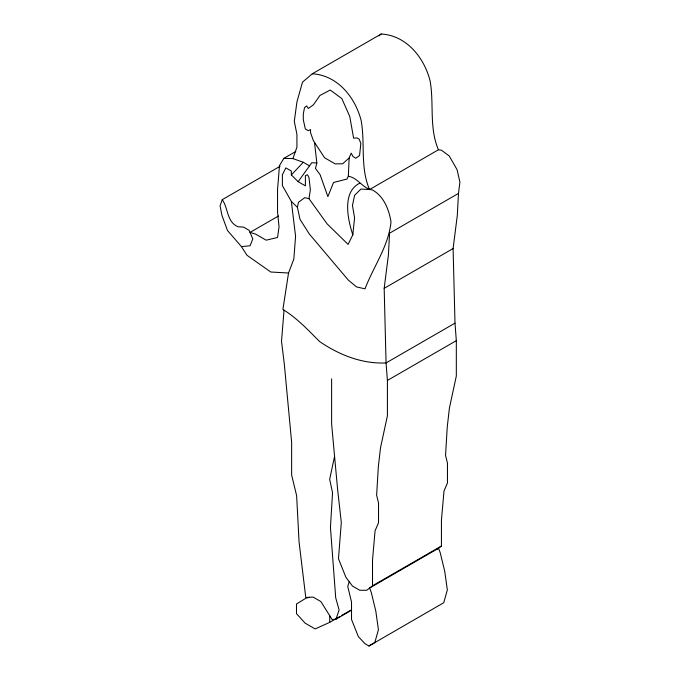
<?xml version="1.0" encoding="UTF-8"?>
<svg xmlns="http://www.w3.org/2000/svg" width="680" height="680" viewBox="0 0 680 680"><rect width="100%" height="100%" fill="white"/><g stroke="black" fill="none" stroke-linecap="round" stroke-linejoin="round"><path stroke-width="1.02" d="M314.508 142.375L316.837 162.987L315.469 168.436L320.101 174.692L327.879 196.588L333.548 182.461L347.029 179.061L348.322 176.248L349.163 157.964L351.203 153.153L353.065 156.612L355.852 158.227L359.558 155.558L360.842 143.514L359.227 139.204L357 137.912L353.6 138.15L349.775 116.518L341.844 98.583L330.25 90.049L319.949 95.455L313.412 104.822L308.312 108.485L306.561 105.893L304.495 107.737L303.297 113.985L303.297 119.773L305.354 128.987L308.312 130.696L310.556 129.54L310.556 132.761L313.395 140.675L324.581 157.769L335.163 163.88L342.609 163.778L349.163 157.964M348.322 176.248C358.079 177.794 362.78 188.785 372.589 190.034C383.953 196.418 389.002 209.619 391 221.909C388.637 245.99 373.473 266.62 365.007 288.839L356.473 286.9L348.313 280.092L309.315 233.996L300.024 219.394L297.423 207.374L291.346 201.391L282.396 185.631L282.396 174.692L285.846 167.892L291.346 171.062L291.346 174.93L298.163 181.688L305.405 185.869L305.405 175.576L307.564 174.785L309.009 177.658L310.361 189.916L308.966 198.628L327.046 223.797L348.1 244.409L352.826 234.778L354.577 217.889L352.452 205.334L354.62 195.287L360.918 189.082L369.546 189.55L438.464 149.761L441.507 150.246L449.225 155.975L457.062 169.66L459.918 182.112L458.481 193.409L457.317 215.322L453.101 248.549L454.996 323.144L456.322 340.654L456.322 376.04L449.429 407.991L447.262 426.853L445.544 455.387L447.457 463.123L447.457 483.004L443.998 491.011L441.43 520.277L441.43 546.014L437.087 549.372M284.036 310.199L281.512 341.25L284.291 363.842L291.635 442.238L291.635 475.056L296.633 495.686L299.064 542.037L305.771 597.457L313.115 597.091L320.918 601.596L332.171 619.633L335.988 619.191L351.611 610.173M331.619 378.879L331.619 423.921L337.577 489.166L341.309 522.554L338.47 558.739L345.95 577.388L352.486 586.075L359.728 590.257L366.716 590.283L372.512 585.803L372.512 560.065L375.071 530.799L378.53 522.792L378.53 502.911L376.618 495.185L378.344 466.642L380.511 447.78L387.404 415.828L387.404 380.443L386.07 362.933L384.175 288.337L388.399 255.111L389.563 233.198L458.481 193.409M291.346 201.391L295.57 236.283L293.837 259.037L288.532 273.02L282.897 309.442C296.871 317.976 308.15 330.072 319.634 341.572C339.159 354.926 362.1 364.072 386.07 362.933L454.996 323.144M297.423 207.374L298.46 202.3L304.708 197.684L308.966 198.628M334.441 456.917L329.673 479.306L332.537 492.728L330.446 527.476L335.707 597.805L339.107 609.977L335.988 619.191M349.214 581.731L347.743 586.423L351.526 602.072L351.526 619.446L358.368 636.659L365.058 643.748L368.959 646L443.742 602.726L447.338 589.925L444.72 571.302L440.249 552.814L438.532 548.25L369.614 588.038L371.331 592.603L375.802 611.099L378.42 629.714L374.825 642.515L368.959 646M280.135 166.251L222.241 199.673L220.082 205.81L221.944 215.373L227.477 230.477L241.417 246.611L246.933 255.221L270.75 272.008L288.532 273.02M278.502 215.985L250.019 232.432L255.587 234.073L266.177 240.184L277.55 237.464L279.038 226.865L277.55 211.956L277.55 189.44L279.48 165.554L283.849 158.372L292.893 158.584L296.922 147.228L296.922 134.3L294.287 121.371L296.947 101.898L302.49 82.161L312.281 73.788L381.2 34C406.555 35.479 424.159 57.596 430.075 80.767C434.205 103.649 428.944 127.823 438.464 149.761M298.163 181.688L311.763 162.715L316.837 162.987M291.346 174.93L303.288 162.265L309.51 165.852M378.938 35.93L381.2 34M359.822 183.141C341.717 191.913 347.803 219.716 352.826 234.778M283.849 158.372L295.791 151.47M384.175 288.337L453.101 248.549M387.404 380.443L456.322 340.654M372.512 585.803L441.43 546.014M309.442 597.278L305.796 598.281L296.488 603.993L296.488 613.649L305.125 623.144L315.154 628.932L329.715 622.361L339.822 616.522M341.657 615.468L350.854 610.156M241.417 246.611L250.078 245.777L252.807 238.909L249.118 230.333L243.542 227.12L237.94 226.746C226.576 221.799 228.421 208.258 222.241 199.673M312.281 73.788C337.637 75.267 355.24 97.384 361.156 120.556C365.287 143.438 360.026 167.612 369.546 189.55M292.893 158.584L303.288 162.265M329.715 615.697L329.715 622.361"/></g></svg>
